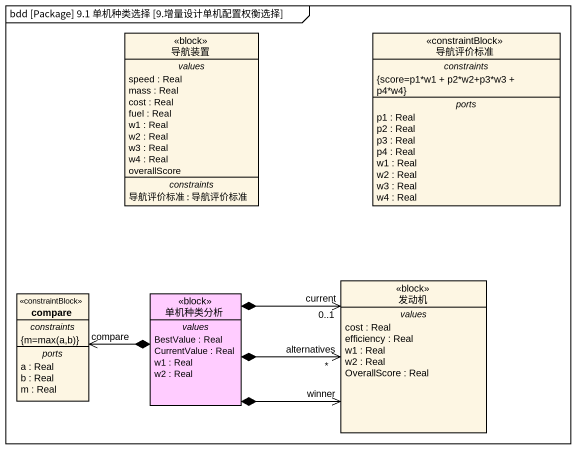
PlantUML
@startuml
mainframe bdd [Package] 9.1 单机种类选择 [9.增量设计单机配置权衡选择]
hide circle
hide empty members
class 导航装置 <<block>> {
  -- values --
  speed : Real
  mass : Real
  cost : Real
  fuel : Real
  w1 : Real
  w2 : Real
  w3 : Real
  w4 : Real
  overallScore
  -- constraints --
  导航评价标准 : 导航评价标准
}
class 导航评价标准 <<constraintBlock>> {
  -- constraints --
  {score=p1*w1 + p2*w2+p3*w3 + p4*w4}
  -- ports --
  p1 : Real
  p2 : Real
  p3 : Real
  p4 : Real
  w1 : Real
  w2 : Real
  w3 : Real
  w4 : Real
}
class 发动机 <<block>> {
  -- values --
  cost : Real
  efficiency : Real
  w1 : Real
  w2 : Real
  OverallScore : Real
}
class compare <<constraintBlock>> {
  -- constraints --
  {field} {m=max(a,b)}
  -- ports --
  a : Real
  b : Real
  m : Real
}
class 单机种类分析 <<block>> #FFCCFF {
  -- values --
  BestValue : Real
  CurrentValue : Real
  w1 : Real
  w2 : Real
}
单机种类分析 *-right-> "current\n0..1" 发动机
单机种类分析 *-right-> "alternatives\n*" 发动机
单机种类分析 *-right-> "winner" 发动机
单机种类分析 *-left-> "compare" compare
@enduml
